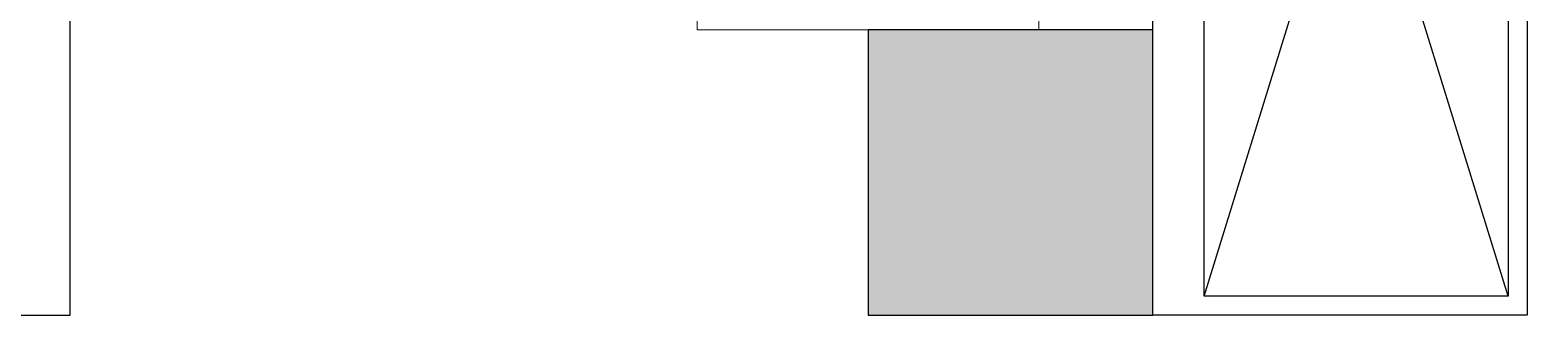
# Model space of a CAD drawing. Extents: x 2350667 to 3185789, y 309667 to 706270.
# Drawn here: x 2378374 to 2381001, y 479206 to 479706 of the extents above; entities that cross this region are included whole.
import ezdxf

# ---------------------------------------------------------------- set-up
doc = ezdxf.new("R2010")
doc.units = 0
doc.header["$LTSCALE"] = 1000
for name, color, linetype in [('0-底图', 7, 'Continuous'), ('COLUMN', 255, 'Continuous'), ('PUB_HATCH', 8, 'Continuous'), ('WALL', 2, 'Continuous'), ('洁具', 213, 'Continuous')]:
    doc.layers.add(name, color=color, linetype=linetype)
doc.layers.add('LVTRY', color=8, linetype='Continuous', lineweight=9)

# ---------------------------------------------------------------- blocks, each defined once
blk = doc.blocks.new('cghch')
at = {"layer": 'PUB_HATCH'}
blk.add_hatch(color=256, dxfattribs=at).paths.add_polyline_path([(2152094.1, 2648), (2152094.1, 3148), (2151594.1, 3148), (2151594.1, 2648)])
at = {"layer": 'COLUMN'}
for p, q in [((2152094.1, 3148), (2151594.1, 3148)), ((2151594.1, 3148), (2151594.1, 2648)), ((2152094.1, 2648), (2152094.1, 3148)), ((2151594.1, 2648), (2152094.1, 2648))]:
    blk.add_line(p, q, dxfattribs=at)
at = {"layer": 'LVTRY'}
blk.add_lwpolyline([(2151894.1, 3148), (2151894.1, 4948), (2151294.1, 4948), (2151294.1, 3148)], close=True, dxfattribs=at)
at = {"layer": 'WALL'}
for p, q in [((2150194.1, 2648), (2150194.1, 4872.5)), ((2148144.1, 2648), (2150194.1, 2648))]:
    blk.add_line(p, q, dxfattribs=at)
at = {"layer": '洁具', "color": 7}
for p, q in [((2152184.1, 2681.3), (2152184.1, 7200.1)), ((2152717.4, 7200.1), (2152717.4, 2681.3)), ((2152184.1, 2681.3), (2152450.7, 3543.1)), ((2152717.4, 2681.3), (2152450.7, 3543.1))]:
    blk.add_line(p, q, dxfattribs=at)
for points in [[(2152750.8, 7398), (2152750.8, 2648), (2152094.1, 2648), (2152094.1, 7398)], [(2152717.4, 7364.6), (2152717.4, 2681.3), (2152184.1, 2681.3), (2152184.1, 7364.6)]]:
    blk.add_lwpolyline(points, close=True, dxfattribs=at)

msp = doc.modelspace()

# ---------------------------------------------------------------- block references
at = {"layer": '0-底图'}
msp.add_blockref('cghch', (228250.3, 476557.7), dxfattribs=at)

doc.saveas('drawing.dxf')
